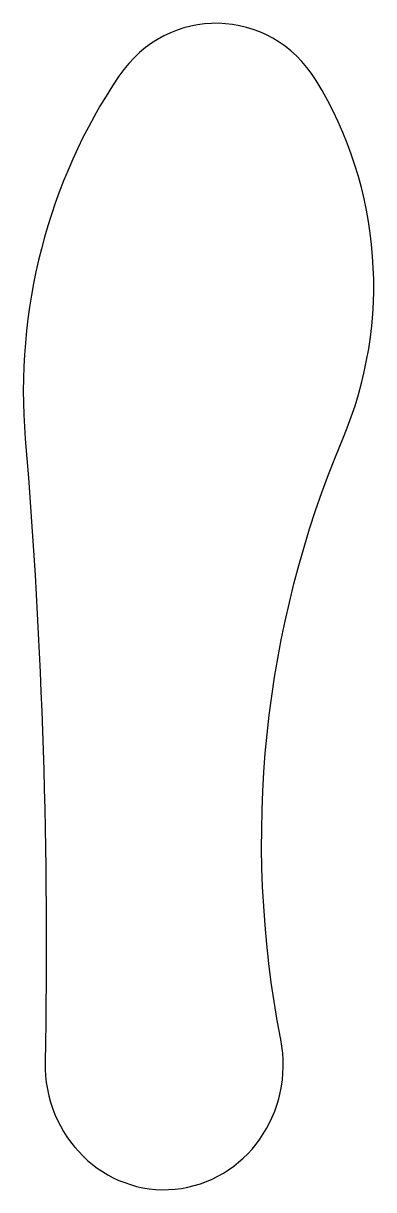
# Model space of a CAD drawing. Extents: x 0 to 83, y 1 to 274.
import ezdxf

# ---------------------------------------------------------------- set-up
doc = ezdxf.new("R2010")
doc.units = 0
doc.layers.get('0').update_dxf_attribs({"linetype": 'CONTINUOUS'})

msp = doc.modelspace()

# ---------------------------------------------------------------- linework, layer by layer
at = {"color": 7}
msp.add_lwpolyline([(75.414133, 176.880712), (76.459155, 179.457332), (77.422623, 182.057113), (78.304684, 184.678075), (79.105487, 187.318239), (79.825177, 189.975625), (80.463905, 192.648258), (81.021816, 195.334153), (81.499059, 198.031337), (81.895782, 200.737827), (82.212131, 203.451646), (82.448254, 206.170814), (82.604302, 208.893352), (82.680412, 211.617284), (82.676812, 214.340626), (82.593512, 217.061402), (82.430725, 219.777633), (82.188599, 222.487338), (81.867282, 225.18854), (81.46692, 227.879261), (80.987662, 230.557519), (80.429656, 233.221337), (79.793049, 235.86874), (79.077989, 238.497734), (78.284624, 241.106366), (77.413102, 243.692626), (76.463569, 246.254546), (75.436174, 248.790176), (74.331064, 251.297506), (73.148387, 253.774556), (71.88829, 256.219346), (70.550923, 258.629916), (69.13643, 261.004276), (68.090738, 262.587916), (66.97155, 264.072526), (65.783628, 265.458006), (64.531739, 266.744226), (63.220645, 267.931096), (61.855113, 269.018506), (60.439904, 270.006356), (58.979787, 270.894516), (57.479522, 271.682926), (55.943876, 272.371436), (54.377613, 272.959956), (52.785496, 273.448386), (51.172291, 273.836606), (49.542762, 274.124526), (47.901672, 274.312036), (46.253789, 274.399036), (44.603873, 274.385436), (42.956691, 274.271066), (41.317006, 274.055856), (39.689584, 273.739716), (38.079189, 273.322516), (36.490584, 272.804166), (34.928535, 272.184556), (33.397805, 271.463586), (31.90316, 270.641126), (30.449363, 269.717086), (29.041179, 268.691366), (27.683373, 267.563856), (26.380708, 266.334456), (25.137949, 265.003056), (23.959861, 263.569546), (22.851208, 262.033816), (21.309611, 259.698036), (19.820537, 257.331406), (18.384244, 254.934926), (17.000984, 252.509576), (15.671013, 250.056326), (14.394585, 247.576186), (13.171956, 245.070126), (12.003381, 242.539136), (10.889114, 239.984204), (9.82941, 237.406309), (8.824525, 234.806457), (7.874714, 232.185616), (6.980231, 229.544776), (6.141332, 226.884924), (5.358271, 224.207048), (4.631303, 221.51213), (3.960683, 218.80116), (3.346667, 216.075123), (2.789508, 213.335005), (2.289462, 210.581792), (1.846785, 207.81647), (1.46173, 205.040025), (1.134553, 202.253443), (0.86551, 199.457713), (0.654854, 196.653817), (0.502841, 193.842744), (0.409721, 191.025479), (0.375761, 188.203009), (0.401211, 185.376318), (0.486311, 182.546394), (0.631336, 179.714223), (0.83651, 176.880742), (1.207769, 172.322775), (1.564498, 167.76372), (1.906694, 163.203618), (2.234356, 158.642506), (2.547483, 154.080422), (2.846074, 149.517406), (3.130127, 144.953495), (3.399643, 140.388727), (3.654617, 135.823142), (3.895051, 131.256776), (4.120942, 126.689669), (4.332289, 122.121859), (4.529092, 117.553383), (4.711349, 112.984282), (4.879059, 108.414591), (5.03222, 103.844351), (5.170831, 99.273599), (5.294892, 94.702373), (5.404399, 90.130712), (5.499349, 85.558655), (5.579749, 80.986239), (5.645589, 76.413502), (5.696879, 71.840485), (5.733609, 67.267222), (5.755779, 62.693754), (5.763379, 58.120119), (5.756379, 53.546356), (5.734859, 48.972502), (5.698779, 44.398595), (5.648129, 39.824676), (5.582919, 35.250776), (5.503149, 30.676936), (5.514219, 29.047206), (5.608419, 27.440676), (5.783518, 25.859486), (6.037274, 24.305856), (6.367458, 22.781966), (6.771834, 21.289976), (7.248167, 19.832086), (7.794226, 18.410476), (8.407775, 17.027346), (9.086582, 15.684856), (9.828412, 14.385206), (10.631032, 13.130566), (11.492209, 11.923146), (12.409708, 10.765096), (13.381296, 9.658616), (14.404739, 8.605886), (15.477803, 7.609096), (16.598257, 6.670416), (17.763862, 5.792046), (18.97239, 4.976156), (20.221604, 4.224946), (21.509271, 3.540576), (22.833157, 2.925256), (24.19103, 2.381156), (25.580654, 1.910446), (26.999797, 1.515336), (28.446224, 1.197986), (29.917702, 0.960606), (31.411998, 0.805366), (32.926877, 0.734466), (34.460106, 0.750066), (36.009451, 0.854346), (37.551135, 1.046616), (39.061654, 1.323056), (40.53919, 1.681056), (41.981923, 2.118076), (43.388034, 2.631536), (44.755702, 3.218846), (46.083108, 3.877456), (47.368432, 4.604786), (48.609856, 5.398266), (49.805559, 6.255316), (50.953719, 7.173366), (52.052522, 8.149836), (53.100144, 9.182176), (54.094767, 10.267786), (55.034571, 11.404116), (55.917736, 12.588596), (56.742444, 13.818626), (57.506873, 15.091656), (58.209205, 16.405106), (58.84762, 17.756406), (59.420299, 19.142986), (59.925421, 20.562266), (60.361167, 22.011686), (60.725718, 23.488656), (61.017254, 24.990606), (61.233954, 26.514986), (61.374002, 28.059206), (61.435572, 29.620686), (61.416852, 31.196866), (61.316018, 32.785176), (61.131251, 34.383036), (60.860732, 35.987876), (60.034567, 40.437636), (59.292351, 44.896997), (58.633949, 49.364692), (58.059231, 53.839459), (57.568068, 58.320036), (57.16033, 62.805161), (56.835886, 67.293572), (56.594606, 71.784007), (56.436359, 76.275204), (56.361019, 80.765902), (56.368519, 85.254839), (56.458589, 89.740752), (56.631173, 94.222381), (56.886138, 98.698462), (57.223354, 103.167734), (57.642691, 107.628934), (58.144019, 112.080804), (58.727206, 116.522077), (59.392124, 120.951493), (60.138641, 125.367792), (60.966628, 129.76971), (61.875954, 134.155987), (62.866487, 138.525358), (63.9381, 142.876564), (65.090659, 147.208342), (66.324036, 151.519429), (67.638101, 155.808566), (69.032723, 160.074488), (70.50777, 164.315935), (72.063114, 168.531644), (73.698623, 172.720355), (75.414131, 176.880842)], dxfattribs=at)

doc.saveas('drawing.dxf')
